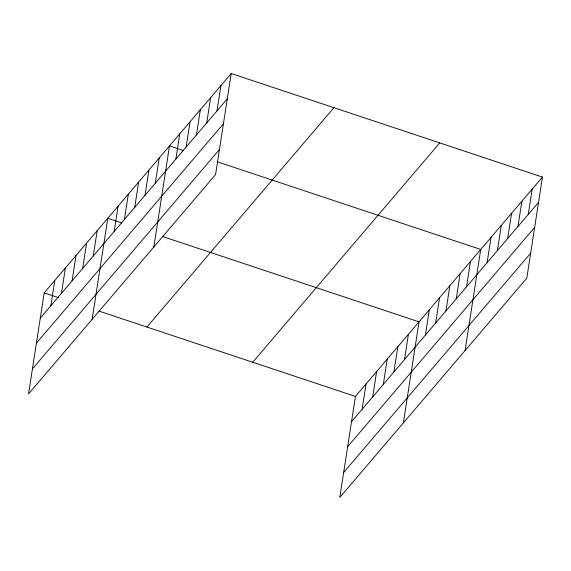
<?xml version="1.0" encoding="UTF-8"?>
<svg xmlns="http://www.w3.org/2000/svg" width="571" height="571" viewBox="0 0 571 571"><rect width="100%" height="100%" fill="white"/><g stroke="black" fill="none" stroke-linecap="round" stroke-linejoin="round"><path stroke-width="0.86" d="M231.212 73.509L44.195 292.859L28.55 393.926L215.567 174.569L231.212 73.509L542.45 177.074L526.805 278.141L339.788 497.491L355.433 396.431L542.45 177.074M50.876 305.728L54.795 280.432M61.475 293.294L65.394 267.999M72.074 280.868L75.986 255.572M82.674 268.434L86.585 243.139M93.266 256.008L97.184 230.713M92.138 319.346L107.783 218.279L121.866 222.968M114.15 231.512L118.069 206.217M124.435 219.442L128.354 194.147M134.72 207.38L138.639 182.085M145.013 195.318L148.924 170.022M155.298 183.255L159.209 157.96M153.849 246.958L169.494 145.891L183.576 150.58M175.868 159.123L179.779 133.828M186.153 147.061L190.072 121.766M196.438 134.992L200.357 109.696M206.723 122.929L210.642 97.634M217.009 110.867L220.927 85.571M362.114 409.293L366.032 383.998M372.713 396.866L376.632 371.571M383.312 384.433L387.224 359.138M393.904 372.007L397.823 346.711M404.504 359.573L408.422 334.278M403.376 422.911L419.021 321.851L162.45 236.473M425.388 335.077L429.306 309.789M435.673 323.015L439.591 297.719M445.958 310.952L449.877 285.657M456.243 298.89L460.162 273.595M466.536 286.82L470.447 261.525M465.087 350.53L480.732 249.463L217.537 161.879M487.106 262.696L491.017 237.4M497.391 250.626L501.309 225.331M507.676 238.564L511.595 213.269M517.961 226.501L521.88 201.206M528.246 214.439L532.165 189.144M40.277 318.154L227.294 98.797M36.408 343.157L223.425 123.807M32.419 368.923L219.435 149.566M146.904 327.04L333.921 107.683M252.725 362.25L439.741 142.9M351.515 421.726L538.532 202.37M347.646 446.729L534.663 227.372M343.656 472.488L530.673 253.139M44.195 292.859L58.278 297.548M98.862 311.052L355.433 396.431"/></g></svg>
